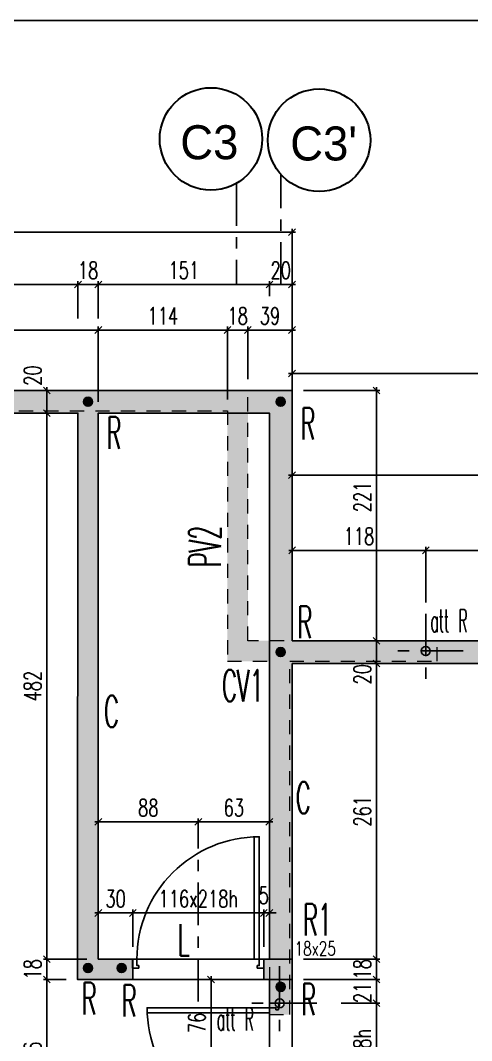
# Model space of a CAD drawing. Extents: x 308 to 437, y -199 to -146.
# Drawn here: x 321.9 to 325.88, y -163.97 to -154.96 of the extents above; entities that cross this region are included whole.
import ezdxf

# ---------------------------------------------------------------- set-up
doc = ezdxf.new("R2010")
doc.units = 0
doc.header["$LTSCALE"] = 0.5
doc.header["$MEASUREMENT"] = 0
for name, pattern in [('AXES2', [1.125, 0.75, -0.125, 0.125, -0.125]), ('CACHE', [0.375, 0.25, -0.125]), ('DISCONTINU2', [0.375, 0.25, -0.125])]:
    doc.linetypes.add(name, pattern=pattern)
doc.layers.get('0').update_dxf_attribs({"linetype": 'CONTINUOUS'})
doc.layers.get('DEFPOINTS').update_dxf_attribs({"linetype": 'CONTINUOUS'})
for name, color, linetype in [('A05-AXES', 13, 'AXES2'), ('A19-COTATIONS', 146, 'CONTINUOUS'), ('AXES', 6, 'AXES2'), ('CADRE-CART', 7, 'CONTINUOUS'), ('COTATION', 7, 'CONTINUOUS'), ('MURS', 3, 'CONTINUOUS'), ('POCHAGE', 254, 'CONTINUOUS'), ('POTEAUX', 1, 'CONTINUOUS'), ('POUTRES', 2, 'CONTINUOUS'), ('RAID', 1, 'CONTINUOUS'), ('RDC', 7, 'DISCONTINU2'), ('REPERE-CHAI', 4, 'CONTINUOUS'), ('REPERE-POUT', 4, 'CONTINUOUS'), ('REPERE-RAID', 4, 'CONTINUOUS')]:
    doc.layers.add(name, color=color, linetype=linetype)
doc.styles.add('CGotH', font='GOTHIC.TTF')
doc.styles.add('ROMANS8', font='romans.shx', dxfattribs={"width": 0.7})
doc.styles.get("Standard").update_dxf_attribs({"font": 'txt.shx'})
doc.dimstyles.new('COT50 cm', dxfattribs={"dimtxt": 0.15, "dimasz": 0.06, "dimexe": 0.03, "dimexo": 0.1, "dimgap": 0.05, "dimtad": 1, "dimdec": 0, "dimlfac": 100, "dimzin": 0, "dimdsep": 46, "dimtxsty": 'ROMANS8', "dimblk1": 'OBLIQUE', "dimblk2": 'OBLIQUE', "dimsah": 1, "dimcen": 0.03, "dimdle": 0.03, "dimclrt": 1, "dimadec": 0, "dimazin": 0, "dimtfac": 1, "dimtdec": 0, "dimtmove": 0, "dimatfit": 3, "dimfxl": 0, "dimtolj": 1, "dimtzin": 0, "dimlwd": -1, "dimlwe": -1, "dimarcsym": 0})

# ---------------------------------------------------------------- blocks, each defined once
blk = doc.blocks.new('_Oblique')
at = {"layer": 'COTATION', "color": 0, "lineweight": -2}
blk.add_line((-0.5, -0.5), (0.5, 0.5), dxfattribs=at)
blk = doc.blocks.new('*D809')
at = {"layer": 'COTATION', "color": 0, "transparency": 16777216}
for p, q in [((317.3492, -157.296), (322.4395, -157.296)), ((317.3792, -157.379), (317.3792, -157.266)), ((322.4095, -157.596), (322.4095, -157.266))]:
    blk.add_line(p, q, dxfattribs=at)
at = {"layer": 'DEFPOINTS', "color": 0, "transparency": 16777216}
for p in [(322.4095, -157.296), (317.3792, -157.479), (322.4095, -158.4313)]:
    blk.add_point(p, dxfattribs=at)
at = {"layer": 'COTATION', "color": 0, "transparency": 16777216, "xscale": 0.06, "yscale": 0.06, "zscale": 0.06, "rotation": 180}
blk.add_blockref('_Oblique', (317.3792, -157.296), dxfattribs=at)
at = {"layer": 'COTATION', "color": 0, "transparency": 16777216, "xscale": 0.06, "yscale": 0.06, "zscale": 0.06}
blk.add_blockref('_Oblique', (322.4095, -157.296), dxfattribs=at)
at = {"layer": 'COTATION', "color": 1, "transparency": 16777216, "insert": (319.8944, -157.171), "char_height": 0.15, "attachment_point": 5, "style": 'ROMANS8'}
blk.add_mtext('\\A1;503', dxfattribs=at)
blk = doc.blocks.new('*D810')
at = {"layer": 'COTATION', "color": 0, "transparency": 16777216}
for p, q in [((322.3795, -157.296), (322.6193, -157.296)), ((322.4095, -157.596), (322.4095, -157.266)), ((322.5893, -157.596), (322.5893, -157.266))]:
    blk.add_line(p, q, dxfattribs=at)
at = {"layer": 'DEFPOINTS', "color": 0, "transparency": 16777216}
for p in [(322.5893, -157.296), (322.4095, -158.4313), (322.5893, -158.4313)]:
    blk.add_point(p, dxfattribs=at)
at = {"layer": 'COTATION', "color": 0, "transparency": 16777216, "xscale": 0.06, "yscale": 0.06, "zscale": 0.06, "rotation": 180}
blk.add_blockref('_Oblique', (322.4095, -157.296), dxfattribs=at)
at = {"layer": 'COTATION', "color": 0, "transparency": 16777216, "xscale": 0.06, "yscale": 0.06, "zscale": 0.06}
blk.add_blockref('_Oblique', (322.5893, -157.296), dxfattribs=at)
at = {"layer": 'COTATION', "color": 1, "transparency": 16777216, "insert": (322.4994, -157.171), "char_height": 0.15, "attachment_point": 5, "style": 'ROMANS8'}
blk.add_mtext('\\A1;18', dxfattribs=at)
blk = doc.blocks.new('*D811')
at = {"layer": 'COTATION', "color": 0, "transparency": 16777216}
for p, q in [((322.5593, -157.296), (324.1293, -157.296)), ((322.5893, -157.596), (322.5893, -157.266)), ((324.0993, -157.3983), (324.0993, -157.266))]:
    blk.add_line(p, q, dxfattribs=at)
at = {"layer": 'DEFPOINTS', "color": 0, "transparency": 16777216}
for p in [(324.0993, -157.296), (324.0993, -157.4983), (322.5893, -158.4313)]:
    blk.add_point(p, dxfattribs=at)
at = {"layer": 'COTATION', "color": 0, "transparency": 16777216, "xscale": 0.06, "yscale": 0.06, "zscale": 0.06, "rotation": 180}
blk.add_blockref('_Oblique', (322.5893, -157.296), dxfattribs=at)
at = {"layer": 'COTATION', "color": 0, "transparency": 16777216, "xscale": 0.06, "yscale": 0.06, "zscale": 0.06}
blk.add_blockref('_Oblique', (324.0993, -157.296), dxfattribs=at)
at = {"layer": 'COTATION', "color": 1, "transparency": 16777216, "insert": (323.3443, -157.171), "char_height": 0.15, "attachment_point": 5, "style": 'ROMANS8'}
blk.add_mtext('\\A1;151', dxfattribs=at)
blk = doc.blocks.new('*D812')
at = {"layer": 'COTATION', "color": 0, "transparency": 16777216}
for p, q in [((324.0693, -157.296), (324.329, -157.296)), ((324.0993, -157.3983), (324.0993, -157.266)), ((324.299, -157.596), (324.299, -157.266))]:
    blk.add_line(p, q, dxfattribs=at)
at = {"layer": 'DEFPOINTS', "color": 0, "transparency": 16777216}
for p in [(324.299, -157.296), (324.0993, -157.4983), (324.299, -158.2313)]:
    blk.add_point(p, dxfattribs=at)
at = {"layer": 'COTATION', "color": 0, "transparency": 16777216, "xscale": 0.06, "yscale": 0.06, "zscale": 0.06, "rotation": 180}
blk.add_blockref('_Oblique', (324.0993, -157.296), dxfattribs=at)
at = {"layer": 'COTATION', "color": 0, "transparency": 16777216, "xscale": 0.06, "yscale": 0.06, "zscale": 0.06}
blk.add_blockref('_Oblique', (324.299, -157.296), dxfattribs=at)
at = {"layer": 'COTATION', "color": 1, "transparency": 16777216, "insert": (324.1991, -157.171), "char_height": 0.15, "attachment_point": 5, "style": 'ROMANS8'}
blk.add_mtext('\\A1;20', dxfattribs=at)
blk = doc.blocks.new('*D813')
at = {"layer": 'COTATION', "color": 0, "transparency": 16777216}
for p, q in [((324.299, -159.8143), (324.299, -158.9491)), ((330.179, -159.2788), (330.179, -158.9491)), ((324.269, -158.9791), (330.209, -158.9791))]:
    blk.add_line(p, q, dxfattribs=at)
at = {"layer": 'DEFPOINTS', "color": 0, "transparency": 16777216}
for p in [(330.179, -158.9791), (330.179, -159.3788), (324.299, -159.9143)]:
    blk.add_point(p, dxfattribs=at)
at = {"layer": 'COTATION', "color": 0, "transparency": 16777216, "xscale": 0.06, "yscale": 0.06, "zscale": 0.06, "rotation": 180}
blk.add_blockref('_Oblique', (324.299, -158.9791), dxfattribs=at)
at = {"layer": 'COTATION', "color": 0, "transparency": 16777216, "xscale": 0.06, "yscale": 0.06, "zscale": 0.06}
blk.add_blockref('_Oblique', (330.179, -158.9791), dxfattribs=at)
at = {"layer": 'COTATION', "color": 1, "transparency": 16777216, "insert": (327.239, -158.8541), "char_height": 0.15, "attachment_point": 5, "style": 'ROMANS8'}
blk.add_mtext('\\A1;588', dxfattribs=at)
blk = doc.blocks.new('*D865')
at = {"layer": 'COTATION', "color": 0, "transparency": 16777216}
for p, q in [((323.729, -158.3113), (323.729, -157.6683)), ((323.909, -158.1313), (323.909, -157.6683)), ((323.699, -157.6983), (323.939, -157.6983))]:
    blk.add_line(p, q, dxfattribs=at)
at = {"layer": 'DEFPOINTS', "color": 0, "transparency": 16777216}
for p in [(323.909, -157.6983), (323.909, -158.2313), (323.729, -158.4113)]:
    blk.add_point(p, dxfattribs=at)
at = {"layer": 'COTATION', "color": 0, "transparency": 16777216, "xscale": 0.06, "yscale": 0.06, "zscale": 0.06, "rotation": 180}
blk.add_blockref('_Oblique', (323.729, -157.6983), dxfattribs=at)
at = {"layer": 'COTATION', "color": 0, "transparency": 16777216, "xscale": 0.06, "yscale": 0.06, "zscale": 0.06}
blk.add_blockref('_Oblique', (323.909, -157.6983), dxfattribs=at)
at = {"layer": 'COTATION', "color": 1, "transparency": 16777216, "insert": (323.819, -157.5733), "char_height": 0.15, "attachment_point": 5, "style": 'ROMANS8'}
blk.add_mtext('\\A1;18', dxfattribs=at)
blk = doc.blocks.new('*D866')
at = {"layer": 'COTATION', "color": 0, "transparency": 16777216}
for p, q in [((323.909, -158.1313), (323.909, -157.6683)), ((324.299, -158.1312), (324.299, -157.6683)), ((323.879, -157.6983), (324.329, -157.6983))]:
    blk.add_line(p, q, dxfattribs=at)
at = {"layer": 'DEFPOINTS', "color": 0, "transparency": 16777216}
for p in [(324.299, -157.6983), (323.909, -158.2313), (324.299, -158.2312)]:
    blk.add_point(p, dxfattribs=at)
at = {"layer": 'COTATION', "color": 0, "transparency": 16777216, "xscale": 0.06, "yscale": 0.06, "zscale": 0.06, "rotation": 180}
blk.add_blockref('_Oblique', (323.909, -157.6983), dxfattribs=at)
at = {"layer": 'COTATION', "color": 0, "transparency": 16777216, "xscale": 0.06, "yscale": 0.06, "zscale": 0.06}
blk.add_blockref('_Oblique', (324.299, -157.6983), dxfattribs=at)
at = {"layer": 'COTATION', "color": 1, "transparency": 16777216, "insert": (324.104, -157.5733), "char_height": 0.15, "attachment_point": 5, "style": 'ROMANS8'}
blk.add_mtext('\\A1;39', dxfattribs=at)
blk = doc.blocks.new('*D867')
at = {"layer": 'COTATION', "color": 0, "transparency": 16777216}
for p, q in [((324.2692, -159.643), (325.509, -159.643)), ((324.2992, -160.0044), (324.2992, -159.613)), ((325.479, -160.1024), (325.479, -159.613))]:
    blk.add_line(p, q, dxfattribs=at)
at = {"layer": 'DEFPOINTS', "color": 0, "transparency": 16777216}
for p in [(325.479, -159.643), (324.2992, -160.1044), (325.479, -160.2024)]:
    blk.add_point(p, dxfattribs=at)
at = {"layer": 'COTATION', "color": 0, "transparency": 16777216, "xscale": 0.06, "yscale": 0.06, "zscale": 0.06, "rotation": 180}
blk.add_blockref('_Oblique', (324.2992, -159.643), dxfattribs=at)
at = {"layer": 'COTATION', "color": 0, "transparency": 16777216, "xscale": 0.06, "yscale": 0.06, "zscale": 0.06}
blk.add_blockref('_Oblique', (325.479, -159.643), dxfattribs=at)
at = {"layer": 'COTATION', "color": 1, "transparency": 16777216, "insert": (324.8891, -159.518), "char_height": 0.15, "attachment_point": 5, "style": 'ROMANS8'}
blk.add_mtext('\\A1;118', dxfattribs=at)
blk = doc.blocks.new('*D868')
at = {"layer": 'COTATION', "color": 0, "transparency": 16777216}
for p, q in [((325.449, -159.643), (326.7089, -159.643)), ((325.479, -160.1024), (325.479, -159.613)), ((326.6789, -160.1032), (326.6789, -159.613))]:
    blk.add_line(p, q, dxfattribs=at)
at = {"layer": 'DEFPOINTS', "color": 0, "transparency": 16777216}
for p in [(326.6789, -159.643), (325.479, -160.2024), (326.6789, -160.2032)]:
    blk.add_point(p, dxfattribs=at)
at = {"layer": 'COTATION', "color": 0, "transparency": 16777216, "xscale": 0.06, "yscale": 0.06, "zscale": 0.06, "rotation": 180}
blk.add_blockref('_Oblique', (325.479, -159.643), dxfattribs=at)
at = {"layer": 'COTATION', "color": 0, "transparency": 16777216, "xscale": 0.06, "yscale": 0.06, "zscale": 0.06}
blk.add_blockref('_Oblique', (326.6789, -159.643), dxfattribs=at)
at = {"layer": 'COTATION', "color": 1, "transparency": 16777216, "insert": (326.0789, -159.518), "char_height": 0.15, "attachment_point": 5, "style": 'ROMANS8'}
blk.add_mtext('\\A1;120', dxfattribs=at)
blk = doc.blocks.new('*D876')
at = {"layer": 'COTATION', "color": 0, "transparency": 16777216}
for p, q in [((322.5893, -158.3313), (322.5893, -157.6683)), ((323.729, -158.1313), (323.729, -157.6683)), ((323.759, -157.6983), (322.5593, -157.6983))]:
    blk.add_line(p, q, dxfattribs=at)
at = {"layer": 'DEFPOINTS', "color": 0, "transparency": 16777216}
for p in [(322.5893, -157.6983), (323.729, -158.2313), (322.5893, -158.4313)]:
    blk.add_point(p, dxfattribs=at)
at = {"layer": 'COTATION', "color": 0, "transparency": 16777216, "xscale": 0.06, "yscale": 0.06, "zscale": 0.06, "rotation": 180}
blk.add_blockref('_Oblique', (322.5893, -157.6983), dxfattribs=at)
at = {"layer": 'COTATION', "color": 0, "transparency": 16777216, "xscale": 0.06, "yscale": 0.06, "zscale": 0.06}
blk.add_blockref('_Oblique', (323.729, -157.6983), dxfattribs=at)
at = {"layer": 'COTATION', "color": 1, "transparency": 16777216, "insert": (323.1591, -157.5733), "char_height": 0.15, "attachment_point": 5, "style": 'ROMANS8'}
blk.add_mtext('\\A1;114', dxfattribs=at)
blk = doc.blocks.new('*D877')
at = {"layer": 'COTATION', "color": 0, "transparency": 16777216}
for p, q in [((317.1699, -156.8339), (324.329, -156.8339)), ((317.1999, -157.8339), (317.1999, -156.8039)), ((324.299, -157.8339), (324.299, -156.8039))]:
    blk.add_line(p, q, dxfattribs=at)
at = {"layer": 'DEFPOINTS', "color": 0, "transparency": 16777216}
for p in [(324.299, -156.8339), (317.1999, -158.2313), (324.299, -158.2313)]:
    blk.add_point(p, dxfattribs=at)
at = {"layer": 'COTATION', "color": 0, "transparency": 16777216, "xscale": 0.06, "yscale": 0.06, "zscale": 0.06, "rotation": 180}
blk.add_blockref('_Oblique', (317.1999, -156.8339), dxfattribs=at)
at = {"layer": 'COTATION', "color": 0, "transparency": 16777216, "xscale": 0.06, "yscale": 0.06, "zscale": 0.06}
blk.add_blockref('_Oblique', (324.299, -156.8339), dxfattribs=at)
at = {"layer": 'COTATION', "color": 1, "transparency": 16777216, "insert": (320.7494, -156.7089), "char_height": 0.15, "attachment_point": 5, "style": 'ROMANS8'}
blk.add_mtext('\\A1;710', dxfattribs=at)
blk = doc.blocks.new('*D878')
at = {"layer": 'COTATION', "color": 0, "transparency": 16777216}
for p, q in [((324.299, -158.6455), (324.299, -158.0513)), ((346.0959, -159.0813), (346.0959, -158.0513)), ((324.269, -158.0813), (346.1259, -158.0813))]:
    blk.add_line(p, q, dxfattribs=at)
at = {"layer": 'DEFPOINTS', "color": 0, "transparency": 16777216}
for p in [(346.0959, -158.0813), (324.299, -158.7455), (346.0959, -160.4413)]:
    blk.add_point(p, dxfattribs=at)
at = {"layer": 'COTATION', "color": 0, "transparency": 16777216, "xscale": 0.06, "yscale": 0.06, "zscale": 0.06, "rotation": 180}
blk.add_blockref('_Oblique', (324.299, -158.0813), dxfattribs=at)
at = {"layer": 'COTATION', "color": 0, "transparency": 16777216, "xscale": 0.06, "yscale": 0.06, "zscale": 0.06}
blk.add_blockref('_Oblique', (346.0959, -158.0813), dxfattribs=at)
at = {"layer": 'COTATION', "color": 1, "transparency": 16777216, "insert": (335.1975, -157.9563), "char_height": 0.15, "attachment_point": 5, "style": 'ROMANS8'}
blk.add_mtext('\\A1;2180', dxfattribs=at)
blk = doc.blocks.new('*D887')
at = {"layer": 'COTATION', "color": 0, "transparency": 16777216}
for p, q in [((318.8389, -157.8932), (318.8389, -157.6683)), ((322.5893, -158.3313), (322.5893, -157.6683)), ((322.6193, -157.6983), (318.8089, -157.6983))]:
    blk.add_line(p, q, dxfattribs=at)
at = {"layer": 'DEFPOINTS', "color": 0, "transparency": 16777216}
for p in [(318.8389, -157.6983), (318.8389, -157.9932), (322.5893, -158.4313)]:
    blk.add_point(p, dxfattribs=at)
at = {"layer": 'COTATION', "color": 0, "transparency": 16777216, "xscale": 0.06, "yscale": 0.06, "zscale": 0.06, "rotation": 180}
blk.add_blockref('_Oblique', (318.8389, -157.6983), dxfattribs=at)
at = {"layer": 'COTATION', "color": 0, "transparency": 16777216, "xscale": 0.06, "yscale": 0.06, "zscale": 0.06}
blk.add_blockref('_Oblique', (322.5893, -157.6983), dxfattribs=at)
at = {"layer": 'COTATION', "color": 1, "transparency": 16777216, "insert": (320.7141, -157.5733), "char_height": 0.15, "attachment_point": 5, "style": 'ROMANS8'}
blk.add_mtext('\\A1;375', dxfattribs=at)
blk = doc.blocks.new('*D912')
at = {"layer": 'COTATION', "color": 0, "transparency": 16777216}
for p, q in [((322.3063, -163.4315), (322.1051, -163.4315)), ((322.1351, -164.8263), (322.1351, -163.4015)), ((322.1763, -164.7963), (322.1051, -164.7963))]:
    blk.add_line(p, q, dxfattribs=at)
at = {"layer": 'DEFPOINTS', "color": 0, "transparency": 16777216}
for p in [(322.1351, -163.4315), (322.4063, -163.4315), (322.2763, -164.7963)]:
    blk.add_point(p, dxfattribs=at)
at = {"layer": 'COTATION', "color": 0, "transparency": 16777216, "xscale": 0.06, "yscale": 0.06, "zscale": 0.06}
for p, rotation in [((322.1351, -163.4315), 90), ((322.1351, -164.7963), 270)]:
    blk.add_blockref('_Oblique', p, dxfattribs=dict(at, rotation=rotation))
at = {"layer": 'COTATION', "color": 1, "transparency": 16777216, "insert": (322.0101, -164.1139), "char_height": 0.15, "attachment_point": 5, "rotation": 90, "style": 'ROMANS8'}
blk.add_mtext('\\A1;136', dxfattribs=at)
blk = doc.blocks.new('*D913')
at = {"layer": 'COTATION', "color": 0, "transparency": 16777216}
for p, q in [((322.4893, -163.2515), (322.1051, -163.2515)), ((322.1351, -163.4615), (322.1351, -163.2215)), ((322.3063, -163.4315), (322.1051, -163.4315))]:
    blk.add_line(p, q, dxfattribs=at)
at = {"layer": 'DEFPOINTS', "color": 0, "transparency": 16777216}
for p in [(322.1351, -163.2515), (322.5893, -163.2515), (322.4063, -163.4315)]:
    blk.add_point(p, dxfattribs=at)
at = {"layer": 'COTATION', "color": 0, "transparency": 16777216, "xscale": 0.06, "yscale": 0.06, "zscale": 0.06}
for p, rotation in [((322.1351, -163.2515), 90), ((322.1351, -163.4315), 270)]:
    blk.add_blockref('_Oblique', p, dxfattribs=dict(at, rotation=rotation))
at = {"layer": 'COTATION', "color": 1, "transparency": 16777216, "insert": (322.0101, -163.3415), "char_height": 0.15, "attachment_point": 5, "rotation": 90, "style": 'ROMANS8'}
blk.add_mtext('\\A1;18', dxfattribs=at)
blk = doc.blocks.new('*D914')
at = {"layer": 'COTATION', "color": 0, "transparency": 16777216}
for p, q in [((322.1351, -163.2815), (322.1351, -158.4013)), ((322.3095, -158.4313), (322.1051, -158.4313)), ((322.4893, -163.2515), (322.1051, -163.2515))]:
    blk.add_line(p, q, dxfattribs=at)
at = {"layer": 'DEFPOINTS', "color": 0, "transparency": 16777216}
for p in [(322.1351, -158.4313), (322.4095, -158.4313), (322.5893, -163.2515)]:
    blk.add_point(p, dxfattribs=at)
at = {"layer": 'COTATION', "color": 0, "transparency": 16777216, "xscale": 0.06, "yscale": 0.06, "zscale": 0.06}
for p, rotation in [((322.1351, -158.4313), 90), ((322.1351, -163.2515), 270)]:
    blk.add_blockref('_Oblique', p, dxfattribs=dict(at, rotation=rotation))
at = {"layer": 'COTATION', "color": 1, "transparency": 16777216, "insert": (322.0101, -160.8414), "char_height": 0.15, "attachment_point": 5, "rotation": 90, "style": 'ROMANS8'}
blk.add_mtext('\\A1;482', dxfattribs=at)
blk = doc.blocks.new('*D915')
at = {"layer": 'COTATION', "color": 0, "transparency": 16777216}
for p, q in [((322.2861, -158.2313), (322.1051, -158.2313)), ((322.1351, -158.4613), (322.1351, -158.2013)), ((322.3095, -158.4313), (322.1051, -158.4313))]:
    blk.add_line(p, q, dxfattribs=at)
at = {"layer": 'DEFPOINTS', "color": 0, "transparency": 16777216}
for p in [(322.1351, -158.2313), (322.3861, -158.2313), (322.4095, -158.4313)]:
    blk.add_point(p, dxfattribs=at)
at = {"layer": 'COTATION', "color": 0, "transparency": 16777216, "xscale": 0.06, "yscale": 0.06, "zscale": 0.06}
for p, rotation in [((322.1351, -158.2313), 90), ((322.1351, -158.4313), 270)]:
    blk.add_blockref('_Oblique', p, dxfattribs=dict(at, rotation=rotation))
at = {"layer": 'COTATION', "color": 1, "transparency": 16777216, "insert": (322.0101, -158.0999), "char_height": 0.15, "attachment_point": 5, "rotation": 90, "style": 'ROMANS8'}
blk.add_mtext('\\A1;20', dxfattribs=at)
blk = doc.blocks.new('*D943')
at = {"layer": 'COTATION', "color": 0, "transparency": 16777216}
for p, q in [((324.399, -163.4315), (325.0743, -163.4315)), ((325.0443, -163.6703), (325.0443, -163.4015)), ((324.8352, -163.6403), (325.0743, -163.6403))]:
    blk.add_line(p, q, dxfattribs=at)
at = {"layer": 'DEFPOINTS', "color": 0, "transparency": 16777216}
for p in [(324.299, -163.4315), (325.0443, -163.4315), (324.7352, -163.6403)]:
    blk.add_point(p, dxfattribs=at)
at = {"layer": 'COTATION', "color": 0, "transparency": 16777216, "xscale": 0.06, "yscale": 0.06, "zscale": 0.06}
for p, rotation in [((325.0443, -163.4315), 90), ((325.0443, -163.6403), 270)]:
    blk.add_blockref('_Oblique', p, dxfattribs=dict(at, rotation=rotation))
at = {"layer": 'COTATION', "color": 1, "transparency": 16777216, "insert": (324.9193, -163.5492), "char_height": 0.15, "attachment_point": 5, "rotation": 90, "style": 'ROMANS8'}
blk.add_mtext('\\A1;21', dxfattribs=at)
blk = doc.blocks.new('*D944')
at = {"layer": 'COTATION', "color": 0, "transparency": 16777216}
for p, q in [((324.3991, -163.2515), (325.0743, -163.2515)), ((325.0443, -163.4615), (325.0443, -163.2215)), ((324.399, -163.4315), (325.0743, -163.4315))]:
    blk.add_line(p, q, dxfattribs=at)
at = {"layer": 'DEFPOINTS', "color": 0, "transparency": 16777216}
for p in [(324.2991, -163.2515), (325.0443, -163.2515), (324.299, -163.4315)]:
    blk.add_point(p, dxfattribs=at)
at = {"layer": 'COTATION', "color": 0, "transparency": 16777216, "xscale": 0.06, "yscale": 0.06, "zscale": 0.06}
for p, rotation in [((325.0443, -163.2515), 90), ((325.0443, -163.4315), 270)]:
    blk.add_blockref('_Oblique', p, dxfattribs=dict(at, rotation=rotation))
at = {"layer": 'COTATION', "color": 1, "transparency": 16777216, "insert": (324.9193, -163.3415), "char_height": 0.15, "attachment_point": 5, "rotation": 90, "style": 'ROMANS8'}
blk.add_mtext('\\A1;18', dxfattribs=at)
blk = doc.blocks.new('*D945')
at = {"layer": 'COTATION', "color": 0, "transparency": 16777216}
for p, q in [((324.672, -160.6413), (325.0743, -160.6413)), ((325.0443, -163.2815), (325.0443, -160.6113)), ((324.3991, -163.2515), (325.0743, -163.2515))]:
    blk.add_line(p, q, dxfattribs=at)
at = {"layer": 'DEFPOINTS', "color": 0, "transparency": 16777216}
for p in [(324.572, -160.6413), (325.0443, -160.6413), (324.2991, -163.2515)]:
    blk.add_point(p, dxfattribs=at)
at = {"layer": 'COTATION', "color": 0, "transparency": 16777216, "xscale": 0.06, "yscale": 0.06, "zscale": 0.06}
for p, rotation in [((325.0443, -160.6413), 90), ((325.0443, -163.2515), 270)]:
    blk.add_blockref('_Oblique', p, dxfattribs=dict(at, rotation=rotation))
at = {"layer": 'COTATION', "color": 1, "transparency": 16777216, "insert": (324.9193, -161.9464), "char_height": 0.15, "attachment_point": 5, "rotation": 90, "style": 'ROMANS8'}
blk.add_mtext('\\A1;261', dxfattribs=at)
blk = doc.blocks.new('*D946')
at = {"layer": 'COTATION', "color": 0, "transparency": 16777216}
for p, q in [((324.7175, -160.4413), (325.0743, -160.4413)), ((325.0443, -160.6713), (325.0443, -160.4113)), ((324.672, -160.6413), (325.0743, -160.6413))]:
    blk.add_line(p, q, dxfattribs=at)
at = {"layer": 'DEFPOINTS', "color": 0, "transparency": 16777216}
for p in [(324.6175, -160.4413), (325.0443, -160.4413), (324.572, -160.6413)]:
    blk.add_point(p, dxfattribs=at)
at = {"layer": 'COTATION', "color": 0, "transparency": 16777216, "xscale": 0.06, "yscale": 0.06, "zscale": 0.06}
for p, rotation in [((325.0443, -160.4413), 90), ((325.0443, -160.6413), 270)]:
    blk.add_blockref('_Oblique', p, dxfattribs=dict(at, rotation=rotation))
at = {"layer": 'COTATION', "color": 1, "transparency": 16777216, "insert": (324.9193, -160.7369), "char_height": 0.15, "attachment_point": 5, "rotation": 90, "style": 'ROMANS8'}
blk.add_mtext('\\A1;20', dxfattribs=at)
blk = doc.blocks.new('*D947')
at = {"layer": 'COTATION', "color": 0, "transparency": 16777216}
for p, q in [((324.399, -158.2313), (325.0743, -158.2313)), ((325.0443, -160.4713), (325.0443, -158.2013)), ((324.7175, -160.4413), (325.0743, -160.4413))]:
    blk.add_line(p, q, dxfattribs=at)
at = {"layer": 'DEFPOINTS', "color": 0, "transparency": 16777216}
for p in [(324.299, -158.2313), (325.0443, -158.2313), (324.6175, -160.4413)]:
    blk.add_point(p, dxfattribs=at)
at = {"layer": 'COTATION', "color": 0, "transparency": 16777216, "xscale": 0.06, "yscale": 0.06, "zscale": 0.06}
for p, rotation in [((325.0443, -158.2313), 90), ((325.0443, -160.4413), 270)]:
    blk.add_blockref('_Oblique', p, dxfattribs=dict(at, rotation=rotation))
at = {"layer": 'COTATION', "color": 1, "transparency": 16777216, "insert": (324.9193, -159.1712), "char_height": 0.15, "attachment_point": 5, "rotation": 90, "style": 'ROMANS8'}
blk.add_mtext('\\A1;221', dxfattribs=at)
blk = doc.blocks.new('*D1389')
at = {"layer": 'COTATION', "color": 0, "transparency": 16777216}
for p, q in [((325.0443, -164.8263), (325.0443, -163.6103)), ((324.7322, -163.6403), (325.0743, -163.6403)), ((324.6181, -164.7963), (325.0743, -164.7963))]:
    blk.add_line(p, q, dxfattribs=at)
at = {"layer": 'DEFPOINTS', "color": 0, "transparency": 16777216}
for p in [(324.6322, -163.6403), (325.0443, -163.6403), (324.5181, -164.7963)]:
    blk.add_point(p, dxfattribs=at)
at = {"layer": 'COTATION', "color": 0, "transparency": 16777216, "xscale": 0.06, "yscale": 0.06, "zscale": 0.06}
for p, rotation in [((325.0443, -163.6403), 90), ((325.0443, -164.7963), 270)]:
    blk.add_blockref('_Oblique', p, dxfattribs=dict(at, rotation=rotation))
at = {"layer": 'COTATION', "color": 1, "transparency": 16777216, "insert": (324.9193, -164.2183), "char_height": 0.15, "attachment_point": 5, "rotation": 90, "style": 'ROMANS8'}
blk.add_mtext('\\A1;116x218h', dxfattribs=at)
blk = doc.blocks.new('*D1390')
at = {"layer": 'COTATION', "color": 0, "transparency": 16777216}
for p, q in [((322.5893, -163.1438), (322.5893, -162.8138)), ((322.8943, -163.1438), (322.8943, -162.8138)), ((322.5593, -162.8438), (322.9243, -162.8438))]:
    blk.add_line(p, q, dxfattribs=at)
at = {"layer": 'DEFPOINTS', "color": 0, "transparency": 16777216}
for p in [(322.8943, -162.8438), (322.5893, -163.2515), (322.8943, -163.2515)]:
    blk.add_point(p, dxfattribs=at)
at = {"layer": 'COTATION', "color": 0, "transparency": 16777216, "xscale": 0.06, "yscale": 0.06, "zscale": 0.06, "rotation": 180}
blk.add_blockref('_Oblique', (322.5893, -162.8438), dxfattribs=at)
at = {"layer": 'COTATION', "color": 0, "transparency": 16777216, "xscale": 0.06, "yscale": 0.06, "zscale": 0.06}
blk.add_blockref('_Oblique', (322.8943, -162.8438), dxfattribs=at)
at = {"layer": 'COTATION', "color": 1, "transparency": 16777216, "insert": (322.7418, -162.7188), "char_height": 0.15, "attachment_point": 5, "style": 'ROMANS8'}
blk.add_mtext('\\A1;30', dxfattribs=at)
blk = doc.blocks.new('*D1391')
at = {"layer": 'COTATION', "color": 0, "transparency": 16777216}
for p, q in [((322.8943, -163.1438), (322.8943, -162.8138)), ((324.0493, -163.1438), (324.0493, -162.8138)), ((322.8643, -162.8438), (324.0793, -162.8438))]:
    blk.add_line(p, q, dxfattribs=at)
at = {"layer": 'DEFPOINTS', "color": 0, "transparency": 16777216}
for p in [(324.0493, -162.8438), (322.8943, -163.2515), (324.0493, -163.2515)]:
    blk.add_point(p, dxfattribs=at)
at = {"layer": 'COTATION', "color": 0, "transparency": 16777216, "xscale": 0.06, "yscale": 0.06, "zscale": 0.06, "rotation": 180}
blk.add_blockref('_Oblique', (322.8943, -162.8438), dxfattribs=at)
at = {"layer": 'COTATION', "color": 0, "transparency": 16777216, "xscale": 0.06, "yscale": 0.06, "zscale": 0.06}
blk.add_blockref('_Oblique', (324.0493, -162.8438), dxfattribs=at)
at = {"layer": 'COTATION', "color": 1, "transparency": 16777216, "insert": (323.4718, -162.7188), "char_height": 0.15, "attachment_point": 5, "style": 'ROMANS8'}
blk.add_mtext('\\A1;116x218h', dxfattribs=at)
blk = doc.blocks.new('*D1392')
at = {"layer": 'COTATION', "color": 0, "transparency": 16777216}
for p, q in [((324.0493, -163.1438), (324.0493, -162.8138)), ((324.099, -163.1438), (324.099, -162.8138)), ((324.0493, -162.8438), (323.9893, -162.8438)), ((324.0493, -162.8438), (324.099, -162.8438)), ((324.099, -162.8438), (324.159, -162.8438))]:
    blk.add_line(p, q, dxfattribs=at)
at = {"layer": 'DEFPOINTS', "color": 0, "transparency": 16777216}
for p in [(324.099, -162.8438), (324.0493, -163.2515), (324.099, -163.2515)]:
    blk.add_point(p, dxfattribs=at)
at = {"layer": 'COTATION', "color": 0, "transparency": 16777216, "xscale": 0.06, "yscale": 0.06, "zscale": 0.06}
blk.add_blockref('_Oblique', (324.0493, -162.8438), dxfattribs=at)
at = {"layer": 'COTATION', "color": 0, "transparency": 16777216, "xscale": 0.06, "yscale": 0.06, "zscale": 0.06, "rotation": 180}
blk.add_blockref('_Oblique', (324.099, -162.8438), dxfattribs=at)
at = {"layer": 'COTATION', "color": 1, "transparency": 16777216, "insert": (324.0493, -162.6888), "char_height": 0.15, "attachment_point": 5, "style": 'ROMANS8'}
blk.add_mtext('\\A1;5', dxfattribs=at)
blk = doc.blocks.new('A$C6B096A38')
at = {"layer": 'POCHAGE'}
h = blk.add_hatch(dxfattribs=at)
h.set_pattern_fill('AR-SAND', color=0, scale=0.07)
h.set_pattern_definition([(37.5, (-513.79323, 160.44126), (-0.004409535, 0.134877664), [0, -0.1064, 0, -0.119, 0, -0.11375]), (7.5, (-513.79323, 160.44126), (0.12388437, 0.197550225), [0, -0.0574, 0, -0.0959, 0, -0.03675]), (327.5, (-513.87933, 160.44126), (0.21798993, 0.000396134), [0, -0.035, 0, -0.126, 0, -0.1645]), (317.5, (-513.87933, 160.44126), (0.21042886, 0.06143729), [0, -0.0175, 0, -0.0826, 0, -0.0945])])
h.paths.add_polyline_path([(-20.6569, -0.09, -0.414214), (-20.6169, -0.05), (-20.6169, 0), (-22.1869, 0), (-22.1869, 2.21), (-27.257, 2.21), (-27.257, 2.1592, -0.414214), (-27.217, 2.1192, -0.414214), (-27.257, 2.0792), (-27.257, 2.03), (-22.3669, 2.03), (-22.3669, -0.18), (-21.9969, -0.18), (-21.9969, -3.21), (-21.947, -3.21, -1), (-21.867, -3.21), (-21.8172, -3.21), (-21.8169, -0.18), (-20.6169, -0.18), (-20.6169, -0.13, -0.414214)])
h.paths.add_polyline_path([(-20.5169, 0), (-20.6169, 0), (-20.6169, -0.05, -0.414214), (-20.5769, -0.09), (-20.5169, -0.09)])
h.paths.add_polyline_path([(-20.5169, -0.09), (-20.5769, -0.09, -0.414214), (-20.6169, -0.13), (-20.6169, -0.18), (-20.5169, -0.18)])
h.paths.add_polyline_path([(-21.8172, -3.21), (-21.867, -3.21, -0.414214), (-21.907, -3.25), (-21.907, -3.3), (-21.8172, -3.3)])
h.paths.add_polyline_path([(-21.907, -3.25, -0.414214), (-21.947, -3.21), (-21.9969, -3.21), (-21.9969, -3.3), (-21.907, -3.3)])
h.paths.add_polyline_path([(-27.257, 2.0792, -0.414214), (-27.297, 2.1192), (-27.357, 2.1192), (-27.357, 2.03), (-27.257, 2.03)])
h.paths.add_polyline_path([(-27.257, 2.21), (-27.3569, 2.21), (-27.357, 2.1192), (-27.297, 2.1192, -0.414214), (-27.257, 2.1592)])
at = {"layer": 'AXES', "color": 1}
for p, q in [((-20.6169, 0.2389), (-20.6169, -0.4189)), ((-20.288, -0.09), (-20.9458, -0.09)), ((-21.907, -2.8711), (-21.907, -3.5289)), ((-21.5782, -3.2), (-22.2359, -3.2))]:
    blk.add_line(p, q, dxfattribs=at)
at = {"layer": 'RAID'}
for centre in [(-20.6169, -0.09), (-21.907, -3.2)]:
    blk.add_circle(centre, 0.04, dxfattribs=at)
at = {"layer": 'RDC', "linetype": 'CACHE', "lineweight": 15}
blk.add_lwpolyline([(-21.8172, -3.3), (-21.8169, -0.18), (-20.5169, -0.18), (-20.5169, 0), (-22.1869, 0), (-22.1869, 2.21), (-27.3569, 2.21), (-27.357, 2.03), (-22.3669, 2.03), (-22.3669, -0.18), (-21.9969, -0.18), (-21.9969, -3.3)], close=True, dxfattribs=at)
blk = doc.blocks.new('A$C107C5660')
for p, q in [((0, 0), (0, 0.07)), ((1.0196, 0), (1.0196, 0.07))]:
    blk.add_line(p, q)
for points in [[(0, 0.07), (0.0175, 0.07), (0.0175, 0.07), (0.05, 0.07), (0.05, 0.05), (0.035, 0.05), (0.035, 0), (0.025, 0), (0.025, 0), (0, 0)], [(1.0196, 0.07), (0.9871, 0.07), (0.9871, 0.07), (0.9696, 0.07), (0.9696, 0.05), (0.9846, 0.05), (0.9846, 0), (0.9946, 0), (0.9946, 0), (1.0196, 0)]]:
    blk.add_lwpolyline(points)
blk.add_lwpolyline([(0.075, 0), (0.035, 0), (0.035, -0.9496), (0.075, -0.9496)], close=True)
blk.add_arc((0.035, 0), 0.9496, 269.99904, 359.99905)
blk = doc.blocks.new('*D1824')
at = {"layer": 'COTATION', "color": 0, "transparency": 16777216}
for p, q in [((322.5893, -162.2816), (322.5893, -162.0102)), ((323.4718, -162.215), (323.4718, -162.0102)), ((322.5593, -162.0402), (323.5018, -162.0402))]:
    blk.add_line(p, q, dxfattribs=at)
at = {"layer": 'DEFPOINTS', "color": 0, "transparency": 16777216}
for p in [(323.4718, -162.0402), (323.4718, -162.315), (322.5893, -162.3816)]:
    blk.add_point(p, dxfattribs=at)
at = {"layer": 'COTATION', "color": 0, "transparency": 16777216, "xscale": 0.06, "yscale": 0.06, "zscale": 0.06, "rotation": 180}
blk.add_blockref('_Oblique', (322.5893, -162.0402), dxfattribs=at)
at = {"layer": 'COTATION', "color": 0, "transparency": 16777216, "xscale": 0.06, "yscale": 0.06, "zscale": 0.06}
blk.add_blockref('_Oblique', (323.4718, -162.0402), dxfattribs=at)
at = {"layer": 'COTATION', "color": 1, "transparency": 16777216, "insert": (323.0305, -161.9152), "char_height": 0.15, "attachment_point": 5, "style": 'ROMANS8'}
blk.add_mtext('\\A1;88', dxfattribs=at)
blk = doc.blocks.new('*D1825')
at = {"layer": 'COTATION', "color": 0, "transparency": 16777216}
for p, q in [((323.4718, -162.215), (323.4718, -162.0102)), ((324.099, -162.1483), (324.099, -162.0102)), ((323.4418, -162.0402), (324.129, -162.0402))]:
    blk.add_line(p, q, dxfattribs=at)
at = {"layer": 'DEFPOINTS', "color": 0, "transparency": 16777216}
for p in [(324.099, -162.0402), (324.099, -162.2483), (323.4718, -162.315)]:
    blk.add_point(p, dxfattribs=at)
at = {"layer": 'COTATION', "color": 0, "transparency": 16777216, "xscale": 0.06, "yscale": 0.06, "zscale": 0.06, "rotation": 180}
blk.add_blockref('_Oblique', (323.4718, -162.0402), dxfattribs=at)
at = {"layer": 'COTATION', "color": 0, "transparency": 16777216, "xscale": 0.06, "yscale": 0.06, "zscale": 0.06}
blk.add_blockref('_Oblique', (324.099, -162.0402), dxfattribs=at)
at = {"layer": 'COTATION', "color": 1, "transparency": 16777216, "insert": (323.7854, -161.9152), "char_height": 0.15, "attachment_point": 5, "style": 'ROMANS8'}
blk.add_mtext('\\A1;63', dxfattribs=at)
blk = doc.blocks.new('*D1827')
at = {"layer": 'COTATION', "color": 0, "transparency": 16777216}
for p, q in [((323.9501, -163.4315), (323.5537, -163.4315)), ((323.5837, -164.2263), (323.5837, -163.4015)), ((323.7171, -164.1963), (323.5537, -164.1963))]:
    blk.add_line(p, q, dxfattribs=at)
at = {"layer": 'DEFPOINTS', "color": 0, "transparency": 16777216}
for p in [(323.5837, -163.4315), (324.0501, -163.4315), (323.8171, -164.1963)]:
    blk.add_point(p, dxfattribs=at)
at = {"layer": 'COTATION', "color": 0, "transparency": 16777216, "xscale": 0.06, "yscale": 0.06, "zscale": 0.06}
for p, rotation in [((323.5837, -163.4315), 90), ((323.5837, -164.1963), 270)]:
    blk.add_blockref('_Oblique', p, dxfattribs=dict(at, rotation=rotation))
at = {"layer": 'COTATION', "color": 1, "transparency": 16777216, "insert": (323.4587, -163.8139), "char_height": 0.15, "attachment_point": 5, "rotation": 90, "style": 'ROMANS8'}
blk.add_mtext('\\A1;76', dxfattribs=at)

msp = doc.modelspace()

# ---------------------------------------------------------------- hatches: boundary and pattern name
at = {"layer": 'POCHAGE'}
msp.add_hatch(color=256, dxfattribs=at).paths.add_polyline_path([(317.3792, -158.4313), (322.4095, -158.4345), (322.4063, -163.4315), (322.8943, -163.4315), (322.8943, -163.2515), (322.5893, -163.2515), (322.5893, -158.4313), (324.0993, -158.4313), (324.0993, -163.2515), (324.0493, -163.2515), (324.0493, -163.4315), (324.0993, -163.4315), (324.0993, -163.6413), (324.299, -163.6413), (324.299, -160.6413), (330.1793, -160.6413), (330.1793, -166.1413), (330.3593, -166.1413), (330.3593, -160.6413), (332.9326, -160.6413), (332.9326, -166.1413), (333.1126, -166.1413), (333.1126, -160.6413), (339.0159, -160.6413), (339.0155, -165.5414), (339.1955, -165.5411), (339.1959, -160.6413), (342.9147, -160.6413), (342.9147, -167.1613), (344.696, -167.1613), (344.6961, -166.9808), (343.0947, -166.9808), (343.0947, -160.6413), (345.936, -160.6413), (345.936, -166.961), (345.8513, -167.1612), (346.0962, -167.1612), (346.0959, -160.4413), (324.2993, -160.4413), (324.299, -158.2313), (317.1999, -158.2313), (317.1999, -163.4304), (317.3792, -163.4315)])
at = {"layer": 'POTEAUX'}
h = msp.add_hatch(color=256, dxfattribs=at)
h.dxf.hatch_style = 1
h.paths.add_polyline_path([(324.0493, -163.2515), (324.2991, -163.2515), (324.2991, -163.4315), (324.0493, -163.4315)])
at = {"layer": 'RAID'}
for points in [[(322.4588, -158.3313, -1), (322.5388, -158.3313, -1)], [(324.159, -158.3313, -1), (324.239, -158.3313, -1)], [(324.159, -160.5413, -1), (324.239, -160.5413, -1)], [(322.4588, -163.3304, -1), (322.5388, -163.3304, -1)], [(322.7543, -163.3304, -1), (322.8343, -163.3304, -1)], [(324.159, -163.4963, -1), (324.239, -163.4963, -1)]]:
    msp.add_hatch(color=256, dxfattribs=at).paths.add_polyline_path(points)

# ---------------------------------------------------------------- linework, layer by layer
at = {"layer": 'A19-COTATIONS', "color": 242, "lineweight": 30, "ltscale": 10, "true_color": 0xcd2027}
for centre in [(323.5832, -156.0113), (324.5376, -156.0222)]:
    msp.add_circle(centre, 0.4522, dxfattribs=at)
at = {"layer": 'AXES', "color": 1}
for p, q in [((324.199, -157.296), (324.199, -156.3219)), ((323.809, -156.4031), (323.809, -157.296)), ((323.4718, -163.6256), (323.4718, -162.1467))]:
    msp.add_line(p, q, dxfattribs=at)
at = {"layer": 'CADRE-CART', "color": 1}
msp.add_lwpolyline([(307.8533, -154.9648), (437.1328, -154.9648), (437.1328, -198.9648), (307.8533, -198.9648)], close=True, dxfattribs=at)
at = {"layer": 'MURS'}
msp.add_line((346.0959, -160.4413), (324.299, -160.4413), dxfattribs=at)
for points in [[(324.299, -160.6413), (324.299, -163.6413), (324.0993, -163.6413), (324.0993, -163.4315), (324.0493, -163.4315), (324.0493, -163.2515), (324.0993, -163.2515), (324.0993, -158.4313), (322.5893, -158.4313), (322.5893, -163.2515), (322.8943, -163.2515), (322.8943, -163.4315), (322.4063, -163.4315), (322.4095, -158.4313), (317.3792, -158.4313), (317.3792, -163.4315), (317.1999, -163.4304), (317.1999, -158.2313), (324.299, -158.2313), (324.2993, -160.4413)], [(324.299, -160.6413), (330.1793, -160.6413), (330.1793, -166.1413), (330.3593, -166.1413), (330.3593, -160.6413), (332.9326, -160.6413), (332.9326, -166.1413), (333.1126, -166.1413), (333.1126, -160.6413)]]:
    msp.add_lwpolyline(points, dxfattribs=at)
at = {"layer": 'POTEAUX'}
msp.add_lwpolyline([(324.0493, -163.2515), (324.2991, -163.2515), (324.2991, -163.4315), (324.0493, -163.4315)], close=True, dxfattribs=at)
at = {"layer": 'POUTRES'}
for p, q in [((322.8943, -163.2515), (324.0493, -163.2515)), ((322.8943, -163.4315), (324.0493, -163.4315)), ((324.0993, -163.5963), (324.0993, -164.7963)), ((324.299, -163.5963), (324.299, -164.7963))]:
    msp.add_line(p, q, dxfattribs=at)
at = {"layer": 'RAID'}
for centre in [(322.4988, -158.3313), (324.199, -158.3313), (324.199, -160.5413), (322.4988, -163.3304), (322.7943, -163.3304), (324.199, -163.4963)]:
    msp.add_circle(centre, 0.04, dxfattribs=at)

# ---------------------------------------------------------------- block references
at = {"color": 1, "xscale": 1.137, "yscale": 1.137, "zscale": 1.137}
for p, rotation in [((324.0491, -163.2514), 180.0000613008057), ((324.0993, -163.6416), 270.0000613008057)]:
    msp.add_blockref('A$C107C5660', p, dxfattribs=dict(at, rotation=rotation))
at = {"layer": 'RDC'}
msp.add_blockref('A$C6B096A38', (346.0959, -160.4413), dxfattribs=at)

# ---------------------------------------------------------------- texts
at = {"layer": 'A05-AXES', "color": 1, "ltscale": 0.5, "char_height": 0.3, "width": 0.3408, "attachment_point": 2, "rotation": 0.00168, "line_spacing_factor": 1.032839, "style": 'CGotH'}
for s, insert in [('C3', (323.5691, -155.8903)), ("C3'", (324.5776, -155.9012))]:
    msp.add_mtext(s, dxfattribs=dict(at, insert=insert))
at = {"layer": 'REPERE-CHAI', "color": 4, "width": 0.519}
for p in [(322.6396, -161.2051), (324.3324, -161.9665)]:
    msp.add_text('C', height=0.28, dxfattribs=at).set_placement(p)
at = {"layer": 'REPERE-POUT', "width": 0.519}
msp.add_text('PV2', height=0.28, rotation=90, dxfattribs=at).set_placement((323.6694, -159.7924))
for s, p in [('CV1', (323.6818, -160.9768)), ('L', (323.2911, -163.2225))]:
    msp.add_text(s, height=0.28, dxfattribs=at).set_placement(p)
at = {"layer": 'REPERE-RAID', "color": 4}
for s, height, width, p in [('R', 0.28, 0.519, (324.3741, -158.6653)), ('R', 0.28, 0.519, (322.6625, -158.7455)), ('R', 0.28, 0.519, (324.347, -160.4168)), ('att R', 0.2, 0.45, (325.5204, -160.364)), ('R1', 0.28, 0.519, (324.3958, -163.0431)), ('R', 0.28, 0.519, (322.4435, -163.7391)), ('R', 0.28, 0.519, (322.7961, -163.759)), ('R', 0.28, 0.519, (324.3795, -163.7474)), ('att R', 0.2, 0.45, (323.6354, -163.8808))]:
    msp.add_text(s, height=height, dxfattribs=dict(at, width=width)).set_placement(p)
at = {"layer": 'REPERE-RAID', "color": 1, "style": 'ROMANS8', "width": 0.7}
msp.add_text('18x25', height=0.125, dxfattribs=at).set_placement((324.3215, -163.2203))

# ---------------------------------------------------------------- dimensions: what is measured, and where the dimension line sits
at = {"layer": 'COTATION'}
for base, p1, p2, picture, middle in [((324.299, -156.8339), (317.1999, -158.2313), (324.299, -158.2313), '*D877', (320.7494, -156.7089)), ((346.0959, -158.0813), (324.299, -158.7455), (346.0959, -160.4413), '*D878', (335.1975, -157.9563)), ((325.479, -159.643), (324.2992, -160.1044), (325.479, -160.2024), '*D867', (324.8891, -159.518)), ((323.4718, -162.0402), (322.5893, -162.3816), (323.4718, -162.315), '*D1824', (323.0305, -161.9152))]:
    dim = msp.add_linear_dim(base=base, p1=p1, p2=p2, dimstyle='COT50 cm', dxfattribs=at)
    dim.commit()
    dim.dimension.update_dxf_attribs({"geometry": picture, "text_midpoint": middle})
for base, p1, p2, override, picture, middle in [((322.4095, -157.296), (317.3792, -157.479), (322.4095, -158.4313), {"dimtmove": 1, "dimfxl": 0.3, "dimfxlon": 1}, '*D809', (319.8944, -157.171)), ((324.0993, -157.296), (322.5893, -158.4313), (324.0993, -157.4983), {"dimtmove": 1, "dimfxl": 0.3, "dimfxlon": 1}, '*D811', (323.3443, -157.171)), ((318.8389, -157.6983), (322.5893, -158.4313), (318.8389, -157.9932), {"dimtmove": 1}, '*D887', (320.7141, -157.5733)), ((322.5893, -157.6983), (323.729, -158.2313), (322.5893, -158.4313), {"dimtmove": 1}, '*D876', (323.1591, -157.5733)), ((324.299, -157.6983), (323.909, -158.2313), (324.299, -158.2312), {"dimtmove": 1}, '*D866', (324.104, -157.5733)), ((330.179, -158.9791), (324.299, -159.9143), (330.179, -159.3788), {"dimtmove": 1}, '*D813', (327.239, -158.8541)), ((326.6789, -159.643), (325.479, -160.2024), (326.6789, -160.2032), {"dimtmove": 1}, '*D868', (326.0789, -159.518)), ((324.099, -162.0402), (323.4718, -162.315), (324.099, -162.2483), {"dimtmove": 1}, '*D1825', (323.7854, -161.9152)), ((322.894262, -162.843839), (322.589263, -163.251493), (322.894262, -163.251493), {"dimfxl": 0.3}, '*D1390', (322.741763, -162.718839))]:
    dim = msp.add_linear_dim(base=base, p1=p1, p2=p2, dimstyle='COT50 cm', override=override, dxfattribs=at)
    dim.commit()
    dim.dimension.update_dxf_attribs({"geometry": picture, "text_midpoint": middle})
for base, p1, p2, override, picture, middle in [((322.5893, -157.296), (322.4095, -158.4313), (322.5893, -158.4313), {"dimtmove": 1, "dimfxl": 0.3, "dimfxlon": 1}, '*D810', (322.4994, -157.296)), ((324.299, -157.296), (324.0993, -157.4983), (324.299, -158.2313), {"dimtmove": 1, "dimfxl": 0.3, "dimfxlon": 1}, '*D812', (324.1991, -157.296)), ((323.909, -157.6983), (323.729, -158.4113), (323.909, -158.2313), {"dimtmove": 1}, '*D865', (323.819, -157.6983)), ((324.099, -162.8438), (324.0493, -163.2515), (324.099, -163.2515), {"dimtmove": 1, "dimfxl": 0.3}, '*D1392', (324.0493, -162.8138))]:
    dim = msp.add_linear_dim(base=base, p1=p1, p2=p2, dimstyle='COT50 cm', override=override, dxfattribs=at)
    dim.commit()
    dim.dimension.update_dxf_attribs({"geometry": picture, "text_midpoint": middle, "dimtype": 160})
for base, p1, p2, picture, middle in [((322.1351, -158.2313), (322.4095, -158.4313), (322.3861, -158.2313), '*D915', (322.1351, -158.0999)), ((325.0443, -158.2313), (324.6175, -160.4413), (324.299, -158.2313), '*D947', (325.0443, -159.1712)), ((325.0443, -160.4413), (324.572, -160.6413), (324.6175, -160.4413), '*D946', (325.0443, -160.7369)), ((322.1351, -163.2515), (322.4063, -163.4315), (322.5893, -163.2515), '*D913', (322.1351, -163.3415)), ((325.0443, -163.2515), (324.299, -163.4315), (324.2991, -163.2515), '*D944', (325.0443, -163.3415)), ((325.0443, -163.4315), (324.7352, -163.6403), (324.299, -163.4315), '*D943', (325.0443, -163.5492))]:
    dim = msp.add_linear_dim(base=base, p1=p1, p2=p2, angle=90, dimstyle='COT50 cm', override={"dimtmove": 1}, dxfattribs=at)
    dim.commit()
    dim.dimension.update_dxf_attribs({"geometry": picture, "text_midpoint": middle, "dimtype": 160})
for base, p1, p2, picture, middle in [((322.1351, -158.4313), (322.5893, -163.2515), (322.4095, -158.4313), '*D914', (322.0101, -160.8414)), ((325.0443, -160.6413), (324.2991, -163.2515), (324.572, -160.6413), '*D945', (324.9193, -161.9464)), ((323.5837, -163.4315), (323.8171, -164.1963), (324.0501, -163.4315), '*D1827', (323.4587, -163.8139))]:
    dim = msp.add_linear_dim(base=base, p1=p1, p2=p2, angle=90, dimstyle='COT50 cm', override={"dimtmove": 1}, dxfattribs=at)
    dim.commit()
    dim.dimension.update_dxf_attribs({"geometry": picture, "text_midpoint": middle})
dim = msp.add_linear_dim(base=(324.049263, -162.843839), p1=(322.894262, -163.251493), p2=(324.049263, -163.251529), text='<>x218h', dimstyle='COT50 cm', override={"dimtmove": 1, "dimfxl": 0.3}, dxfattribs=at)
dim.commit()
dim.dimension.update_dxf_attribs({"geometry": '*D1391', "text_midpoint": (323.471763, -162.718839)})
dim = msp.add_linear_dim(base=(322.1351, -163.4315), p1=(322.2763, -164.7963), p2=(322.4063, -163.4315), angle=90, dimstyle='COT50 cm', dxfattribs=at)
dim.commit()
dim.dimension.update_dxf_attribs({"geometry": '*D912', "text_midpoint": (322.0101, -164.1139)})
dim = msp.add_linear_dim(base=(325.0443, -163.6403), p1=(324.5181, -164.7963), p2=(324.6322, -163.6403), angle=90, text='<>x218h', dimstyle='COT50 cm', override={"dimtmove": 1}, dxfattribs=at)
dim.commit()
dim.dimension.update_dxf_attribs({"geometry": '*D1389', "text_midpoint": (324.9193, -164.2183)})

doc.saveas('drawing.dxf')
